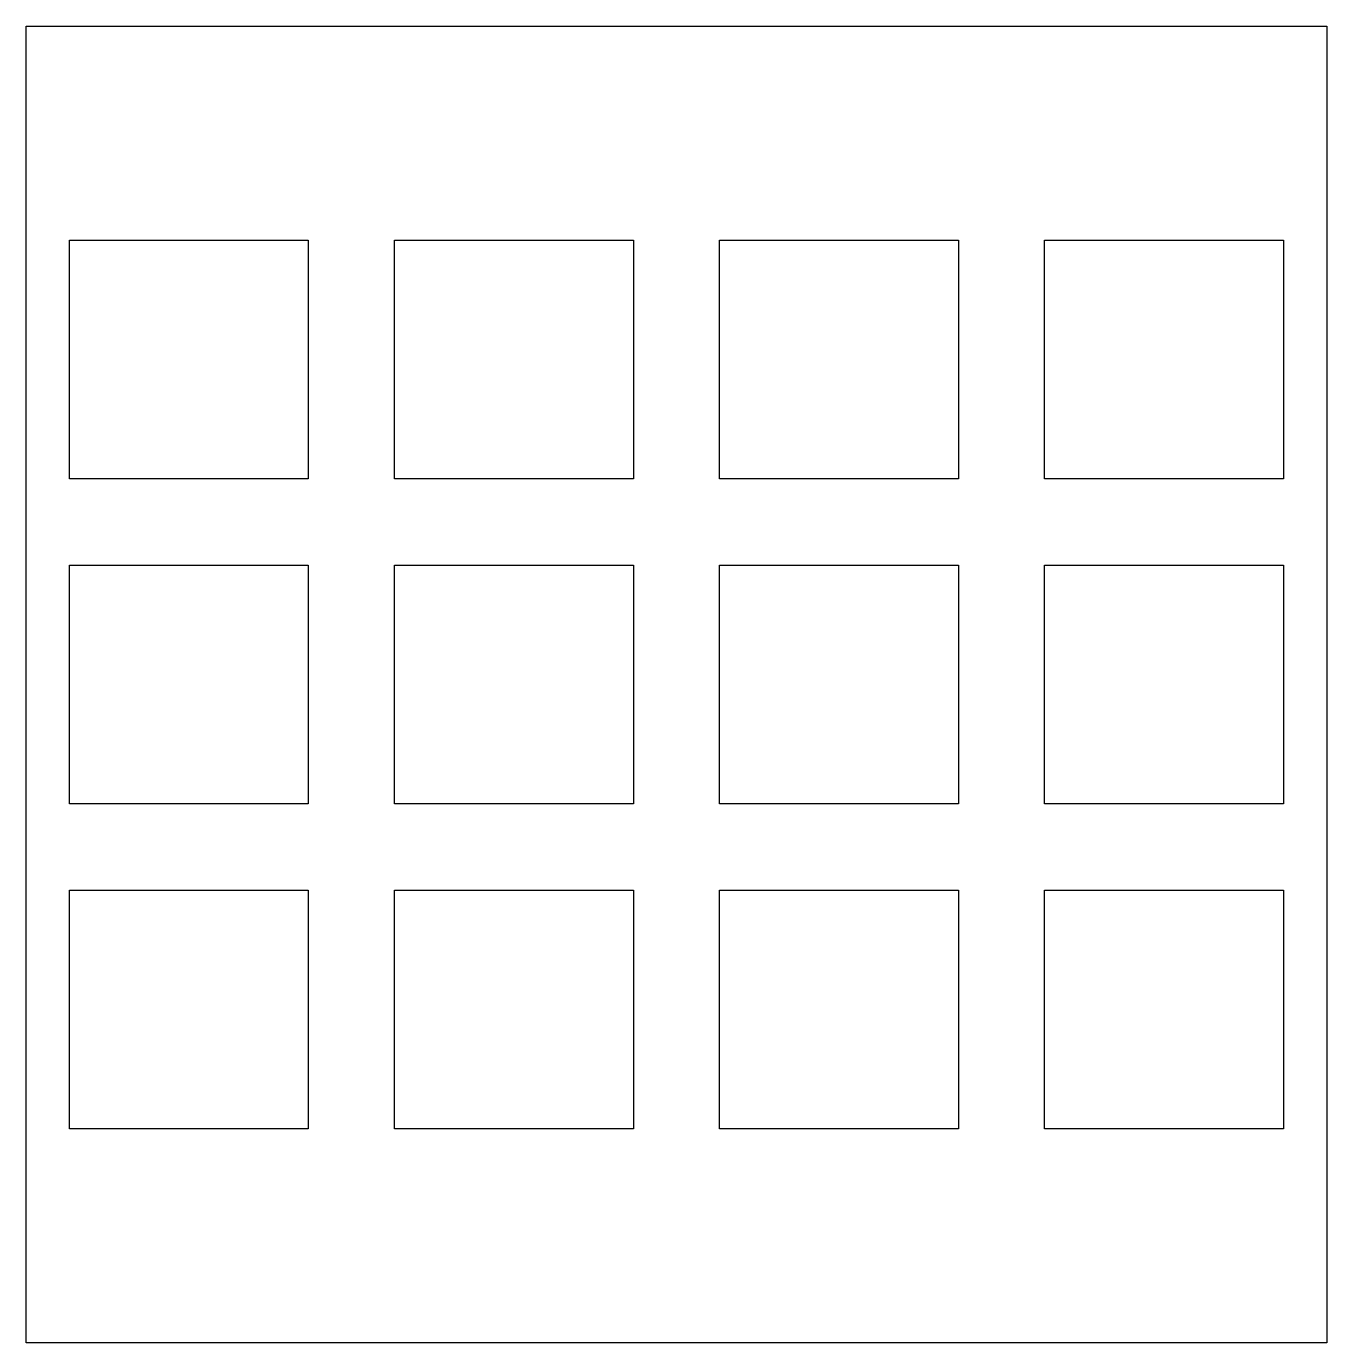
# Model space of a CAD drawing. Extents: x 0.1 to 76.3, y 0.4 to 77.5.
import ezdxf

# ---------------------------------------------------------------- set-up
doc = ezdxf.new("R2010")
doc.units = 0
doc.layers.get('0').update_dxf_attribs({"linetype": 'CONTINUOUS'})

msp = doc.modelspace()

# ---------------------------------------------------------------- linework, layer by layer
at = {"color": 0}
for p, q in [((0.095085, 77.5159), (76.2953, 77.5159)), ((0.095085, 0.365181), (0.095085, 77.5159)), ((76.2953, 77.5159), (76.2953, 0.365181)), ((2.61965, 64.9912), (16.6192, 64.9912)), ((2.61965, 50.9916), (2.61965, 64.9912)), ((16.6192, 64.9912), (16.6192, 50.9916)), ((21.6697, 64.9912), (35.669, 64.9912)), ((21.6697, 50.9916), (21.6697, 64.9912)), ((35.669, 64.9912), (35.669, 50.9916)), ((40.7197, 64.9912), (54.719, 64.9912)), ((40.7197, 50.9916), (40.7197, 64.9912)), ((54.719, 64.9912), (54.719, 50.9916)), ((59.7697, 64.9912), (73.769, 64.9912)), ((59.7697, 50.9916), (59.7697, 64.9912)), ((73.769, 64.9912), (73.769, 50.9916)), ((16.6192, 50.9916), (2.61965, 50.9916)), ((35.669, 50.9916), (21.6697, 50.9916)), ((54.719, 50.9916), (40.7197, 50.9916)), ((73.769, 50.9916), (59.7697, 50.9916)), ((2.61965, 45.9412), (16.6192, 45.9412)), ((2.61965, 31.9416), (2.61965, 45.9412)), ((16.6192, 45.9412), (16.6192, 31.9416)), ((21.6697, 45.9412), (35.669, 45.9412)), ((21.6697, 31.9416), (21.6697, 45.9412)), ((35.669, 45.9412), (35.669, 31.9416)), ((40.7197, 45.9412), (54.719, 45.9412)), ((40.7197, 31.9416), (40.7197, 45.9412)), ((54.719, 45.9412), (54.719, 31.9416)), ((59.7697, 45.9412), (73.769, 45.9412)), ((59.7697, 31.9416), (59.7697, 45.9412)), ((73.769, 45.9412), (73.769, 31.9416)), ((16.6192, 31.9416), (2.61965, 31.9416)), ((35.669, 31.9416), (21.6697, 31.9416)), ((54.719, 31.9416), (40.7197, 31.9416)), ((73.769, 31.9416), (59.7697, 31.9416)), ((2.61965, 26.8911), (16.6192, 26.8911)), ((2.61965, 12.8916), (2.61965, 26.8911)), ((16.6192, 26.8911), (16.6192, 12.8916)), ((21.6697, 26.8911), (35.669, 26.8911)), ((21.6697, 12.8916), (21.6697, 26.8911)), ((35.669, 26.8911), (35.669, 12.8916)), ((40.7197, 26.8911), (54.719, 26.8911)), ((40.7197, 12.8916), (40.7197, 26.8911)), ((54.719, 26.8911), (54.719, 12.8916)), ((59.7697, 26.8911), (73.769, 26.8911)), ((59.7697, 12.8916), (59.7697, 26.8911)), ((73.769, 26.8911), (73.769, 12.8916)), ((16.6192, 12.8916), (2.61965, 12.8916)), ((35.669, 12.8916), (21.6697, 12.8916)), ((54.719, 12.8916), (40.7197, 12.8916)), ((73.769, 12.8916), (59.7697, 12.8916)), ((76.2953, 0.365181), (0.095085, 0.365181))]:
    msp.add_line(p, q, dxfattribs=at)

doc.saveas('drawing.dxf')
